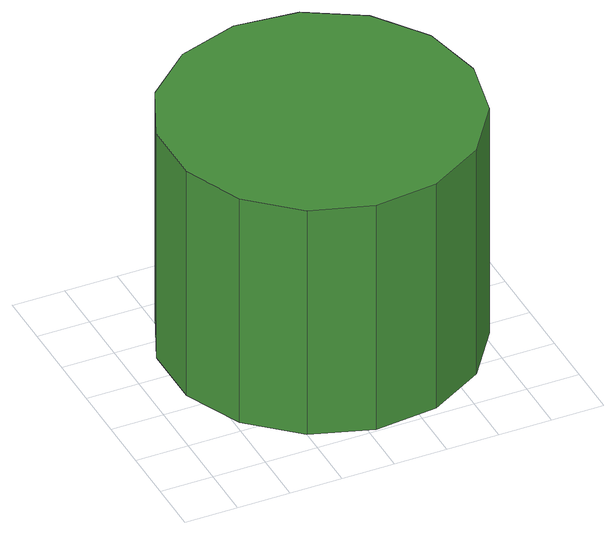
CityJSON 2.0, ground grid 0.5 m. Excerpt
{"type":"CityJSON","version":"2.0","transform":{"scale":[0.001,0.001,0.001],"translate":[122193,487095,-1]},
"CityObjects":{
"tree1":{"type":"SolitaryVegetationObject","attributes":{"function":"something"},"geometry":[{"type":"MultiSurface","lod":"1","boundaries":[[[0,1,2,3,4,5,6,7,8,9,10,11,12,13,14]],[[15,16,17,18,19,20,21,22,23,24,25,26,27,28,29]],[[0,29,28,1]],[[1,28,27,2]],[[2,27,26,3]],[[3,26,25,4]],[[4,25,24,5]],[[5,24,23,6]],[[6,23,22,7]],[[7,22,21,8]],[[8,21,20,9]],[[9,20,19,10]],[[10,19,18,11]],[[11,18,17,12]],[[12,17,16,13]],[[13,16,15,14]],[[14,15,29,0]]]}]}
},
"vertices":[
[3185,1472,2722],[3059,2066,2722],[2703,2556,2722],[2177,2860,2722],[1574,2923,2722],[997,2736,2722],[546,2330,2722],[299,1776,2722],[299,1169,2722],[546,615,2722],[997,209,2722],[1574,21,2722],[2177,85,2722],[2703,388,2722],[3059,879,2722],[3059,879,322],[2703,388,322],[2177,85,322],[1574,21,322],[997,209,322],[546,615,322],[299,1169,322],[299,1776,322],[546,2330,322],[997,2736,322],[1574,2923,322],[2177,2860,322],[2703,2556,322],[3059,2066,322],[3185,1472,322]
]}
